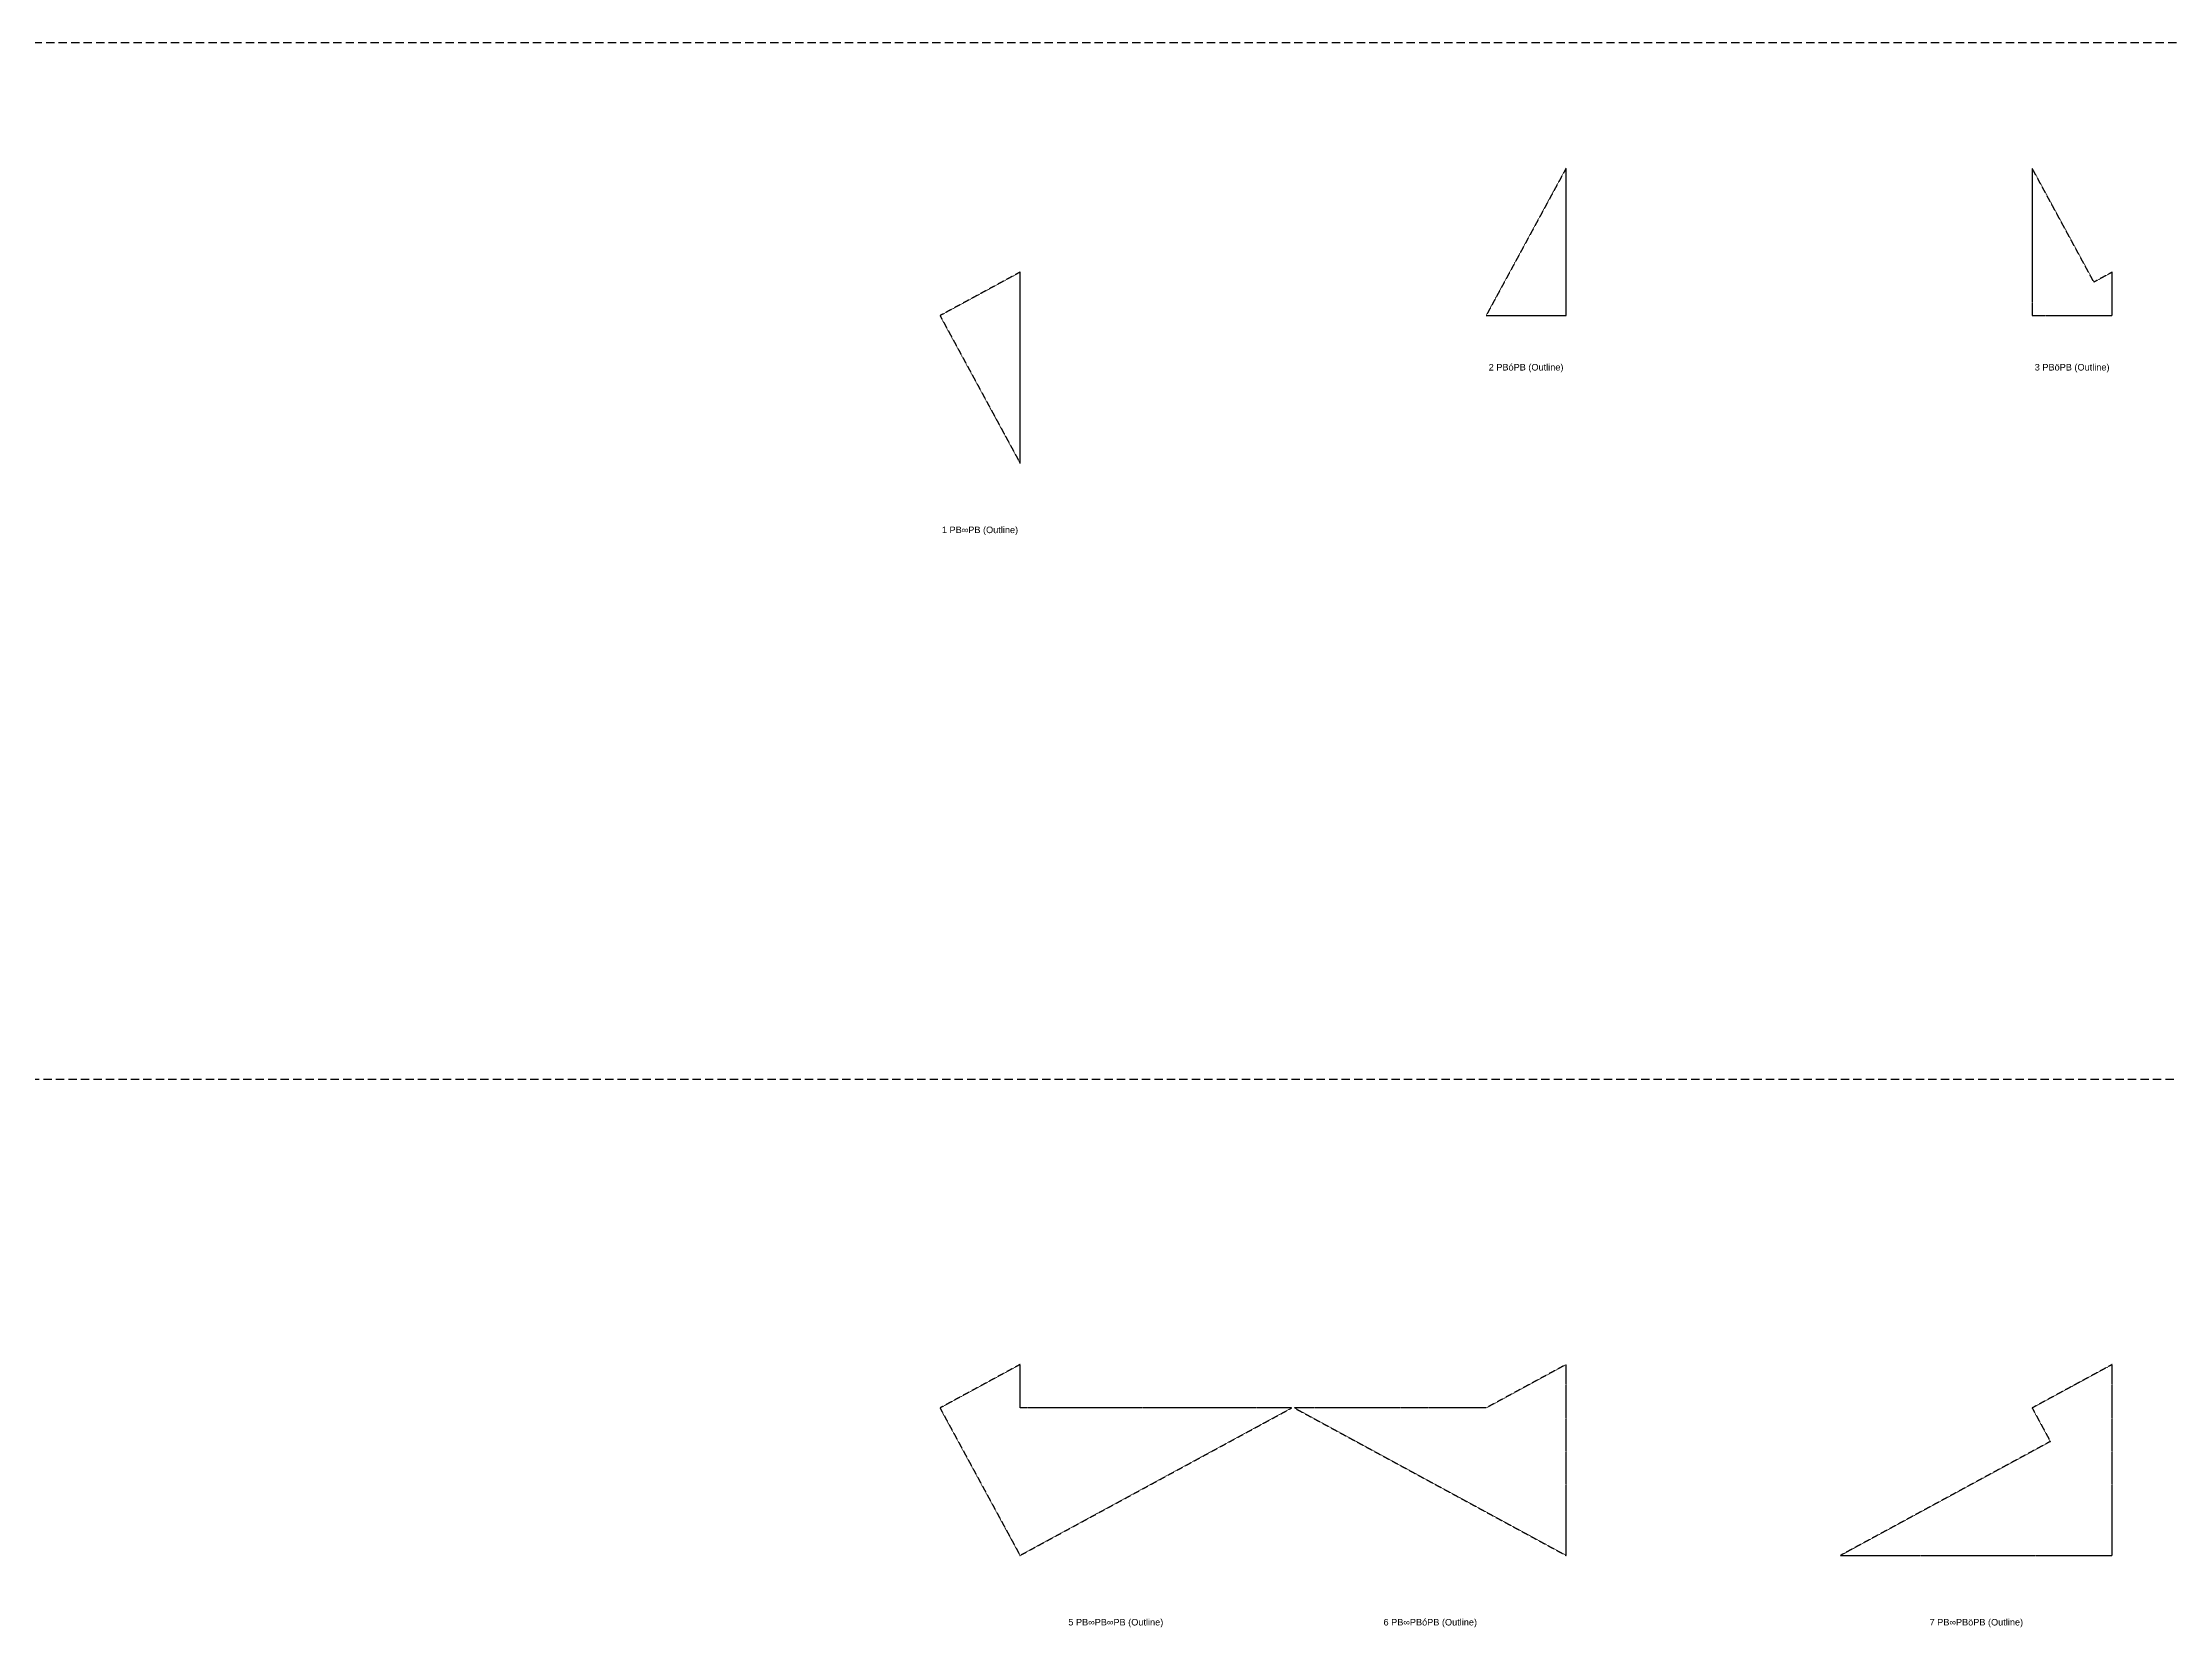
# Model space of a CAD drawing. Header units: millimetres. Extents: x 1423577 to 4401751, y -454579 to 121312.
# Drawn here: x 3752520 to 4077136, y -168826 to 73016 of the extents above; entities that cross this region are included whole.
import ezdxf
from ezdxf.enums import TextEntityAlignment as Align

# ---------------------------------------------------------------- set-up
doc = ezdxf.new("R2010")
doc.units = ezdxf.units.MM
doc.linetypes.add('DASHED', pattern=[19.05, 12.7, -6.35])
doc.styles.add('Arial', font='arial_0.ttf')

msp = doc.modelspace()

# ---------------------------------------------------------------- linework, layer by layer
at = {"linetype": 'DASHED', "ltscale": 100}
for p, q in [((3431120, 73016), (4181190, 73016)), ((3453577, -85184), (4203646, -85184))]:
    msp.add_line(p, q, dxfattribs=at)
at = {"linetype": 'DASHED'}
for points in [[(3985046, 53841), (3972837, 31345), (3985046, 31345)], [(4068387, 31345), (4068387, 37971), (4065609, 36463), (4056178, 53841), (4056178, 31345)], [(3901704, 37971), (3889496, 31345), (3901704, 8850)], [(3901704, -128711), (3889496, -135337), (3901704, -157833), (3943157, -135337), (3901704, -135337)], [(3943593, -135337), (3985046, -157833), (3985046, -128711), (3972837, -135337)], [(4068387, -157833), (4068387, -128711), (4056178, -135337), (4058956, -140455), (4026934, -157833)]]:
    msp.add_lwpolyline(points, close=True, dxfattribs=at)

# ---------------------------------------------------------------- texts
at = {"linetype": 'DASHED', "ltscale": 100, "style": 'Arial'}
for s, p in [('2 PBóPB (Outline)', (3978941, 23472)), ('3 PBöPB (Outline)', (4062282, 23472)), ('1 PB∞PB (Outline)', (3895600, -1343)), ('5 PB∞PB∞PB (Outline)', (3916326, -168025)), ('6 PB∞PBóPB (Outline)', (3964319, -168025)), ('7 PB∞PBöPB (Outline)', (4047661, -168025))]:
    msp.add_text(s, height=1000, dxfattribs=at).set_placement(p, align=Align.MIDDLE_CENTER)

doc.saveas('drawing.dxf')
